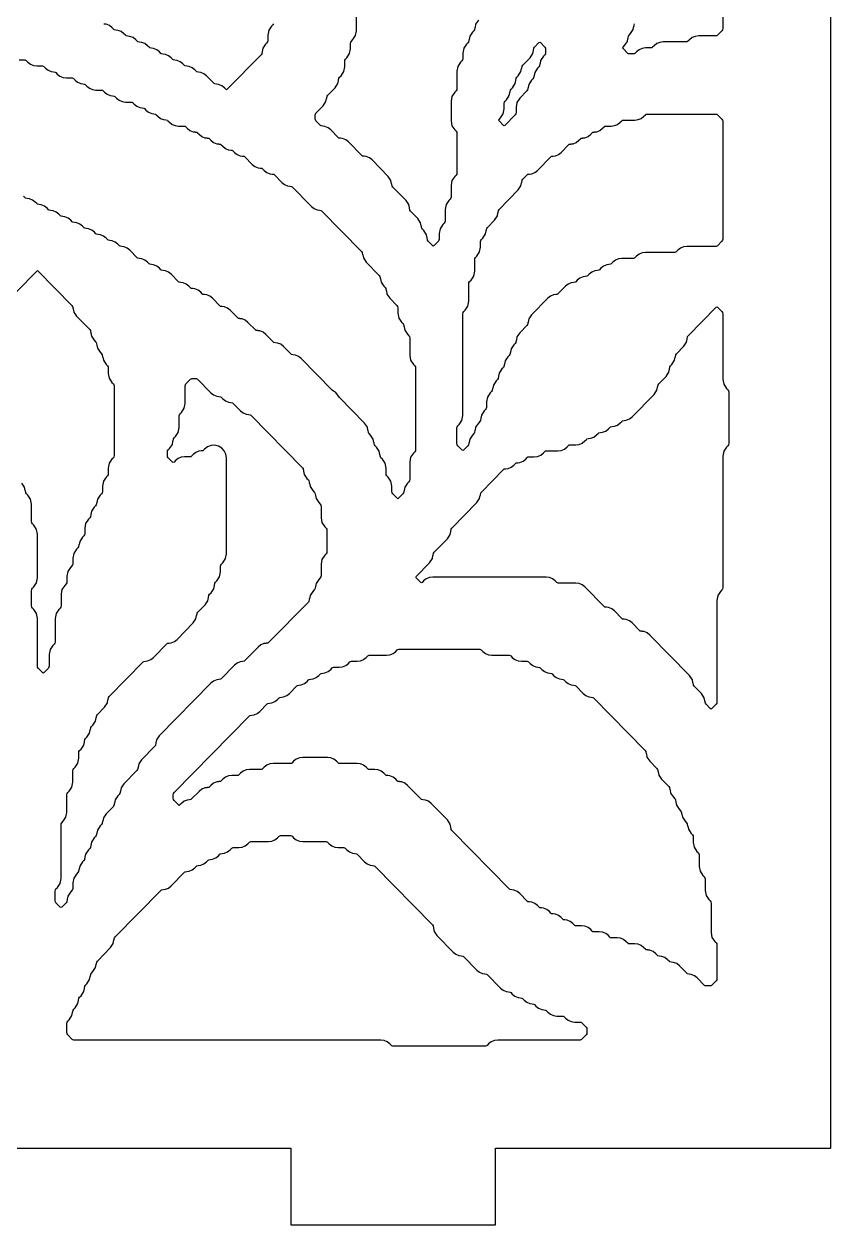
# Model space of a CAD drawing. Header units: millimetres. Extents: x 10 to 410, y 18 to 283.
# Drawn here: x 110.69 to 142.27, y 157 to 203.99 of the extents above; entities that cross this region are included whole.
import ezdxf

# ---------------------------------------------------------------- set-up
doc = ezdxf.new("R2010")
doc.units = ezdxf.units.MM
doc.layers.add('CUT', color=1, linetype='Continuous')

msp = doc.modelspace()

# ---------------------------------------------------------------- linework, layer by layer
at = {"layer": 'CUT'}
for points in [[(121.134, 157), (129.134, 157), (129.134, 160), (142.2679, 160), (142.2679, 280), (129.134, 280), (129.134, 283), (121.134, 283), (121.134, 280), (100.134, 280), (100.134, 283), (92.134, 283), (92.134, 280), (79, 280), (79, 160), (92.134, 160), (92.134, 157), (100.134, 157), (100.134, 160), (121.134, 160)], [(129.3372, 200.3247), (129.4433, 200.4858), (129.4806, 200.6752), (129.4806, 200.8925), (129.4894, 200.9375), (129.5147, 200.9759), (129.5684, 201.0306), (129.6746, 201.1917), (129.699, 201.316), (129.7024, 201.3153), (129.7207, 201.4081), (129.746, 201.4465), (129.7997, 201.5012), (129.9058, 201.6623), (129.9303, 201.7865), (129.9337, 201.7859), (129.9519, 201.8787), (129.9772, 201.9171), (130.0309, 201.9717), (130.1371, 202.1329), (130.1615, 202.2571), (130.1649, 202.2565), (130.1832, 202.3493), (130.2085, 202.3877), (130.4934, 202.6776), (130.5996, 202.8388), (130.624, 202.963), (130.6274, 202.9623), (130.6457, 203.0552), (130.6709, 203.0936), (130.8402, 203.2657), (130.8681, 203.2863), (130.8959, 203.2657), (131.0652, 203.0936), (131.0904, 203.0552), (131.0993, 203.0101), (131.0993, 202.8722), (131.0904, 202.8272), (131.0652, 202.7888), (131.0114, 202.7341), (130.9053, 202.573), (130.8809, 202.4488), (130.8775, 202.4494), (130.8592, 202.3566), (130.8339, 202.3182), (130.7802, 202.2635), (130.674, 202.1024), (130.6496, 201.9782), (130.6462, 201.9788), (130.6279, 201.886), (130.6027, 201.8476), (130.549, 201.793), (130.4428, 201.6318), (130.4184, 201.5076), (130.415, 201.5082), (130.3967, 201.4154), (130.3714, 201.377), (130.0865, 201.0871), (129.9803, 200.9259), (129.9431, 200.7366), (129.9431, 200.5193), (129.9342, 200.4742), (129.9089, 200.4359), (129.5085, 200.0284), (129.4806, 200.0078), (129.4527, 200.0284), (129.2766, 200.2075), (129.2567, 200.2353), (129.2766, 200.263)], [(127.6647, 187.4947), (127.6395, 187.533), (127.6306, 187.5781), (127.6306, 188.1866), (127.6395, 188.2317), (127.6647, 188.27), (127.7185, 188.3247), (127.8246, 188.4858), (127.8618, 188.6752), (127.8618, 192.6572), (127.8707, 192.7023), (127.896, 192.7406), (127.9497, 192.7953), (128.0559, 192.9564), (128.0931, 193.1457), (128.0931, 193.8337), (128.102, 193.8787), (128.1272, 193.9171), (128.181, 193.9717), (128.2871, 194.1329), (128.3243, 194.3222), (128.3243, 194.7748), (128.3332, 194.8199), (128.3585, 194.8583), (128.4122, 194.9129), (128.5184, 195.0741), (128.5556, 195.2634), (128.5556, 195.4807), (128.5645, 195.5258), (128.5897, 195.5641), (128.6434, 195.6188), (128.7496, 195.7799), (128.774, 195.9042), (128.7774, 195.9035), (128.7957, 195.9964), (128.821, 196.0347), (129.1059, 196.3247), (129.2121, 196.4858), (129.2365, 196.6101), (129.2399, 196.6094), (129.2582, 196.7023), (129.2835, 196.7406), (130.0309, 197.5012), (130.1371, 197.6623), (130.1615, 197.7865), (130.1649, 197.7859), (130.1832, 197.8787), (130.2085, 197.9171), (130.3823, 198.094), (130.4073, 198.1135), (130.4715, 198.122), (130.4713, 198.1235), (130.558, 198.1351), (130.6797, 198.1861), (130.7838, 198.2672), (131.3073, 198.7999), (131.3323, 198.8194), (131.3965, 198.8279), (131.3963, 198.8294), (131.4829, 198.8409), (131.6046, 198.892), (131.7088, 198.9731), (132.0011, 199.2705), (132.026, 199.2899), (132.0903, 199.2985), (132.0901, 199.3), (132.1767, 199.3115), (132.2984, 199.3626), (132.4025, 199.4436), (132.4636, 199.5058), (132.4885, 199.5252), (132.5528, 199.5338), (132.5526, 199.5353), (132.6392, 199.5468), (132.7609, 199.5979), (132.865, 199.6789), (132.9261, 199.7411), (132.951, 199.7605), (133.0153, 199.7691), (133.0151, 199.7706), (133.1017, 199.7821), (133.2234, 199.8331), (133.3275, 199.9142), (133.3885, 199.9764), (133.4135, 199.9958), (133.4449, 200), (133.6646, 200), (133.7954, 200.0174), (133.9171, 200.0684), (134.0212, 200.1495), (134.0823, 200.2117), (134.1073, 200.2311), (134.1386, 200.2353), (134.5896, 200.2353), (134.7204, 200.2527), (134.8421, 200.3037), (134.9462, 200.3848), (135.0073, 200.447), (135.0322, 200.4664), (135.0636, 200.4706), (137.7723, 200.4706), (137.8037, 200.4664), (137.8287, 200.447), (138.0026, 200.27), (138.0278, 200.2317), (138.0367, 200.1866), (138.0367, 195.5781), (138.0278, 195.533), (138.0026, 195.4947), (137.8287, 195.3177), (137.8037, 195.2983), (137.7723, 195.2941), (136.6276, 195.2941), (136.4968, 195.2767), (136.3751, 195.2257), (136.271, 195.1446), (136.21, 195.0825), (136.185, 195.063), (136.1536, 195.0588), (135.0089, 195.0588), (134.8781, 195.0414), (134.7564, 194.9904), (134.6523, 194.9093), (134.5912, 194.8472), (134.5663, 194.8277), (134.5349, 194.8235), (134.0839, 194.8235), (133.9531, 194.8061), (133.8314, 194.7551), (133.7273, 194.674), (133.6662, 194.6119), (133.6413, 194.5924), (133.577, 194.5839), (133.5772, 194.5824), (133.4906, 194.5708), (133.3689, 194.5198), (133.2648, 194.4387), (133.2037, 194.3766), (133.1788, 194.3571), (133.1145, 194.3486), (133.1147, 194.3471), (133.0281, 194.3355), (132.9064, 194.2845), (132.8023, 194.2034), (132.7413, 194.1413), (132.7163, 194.1218), (132.652, 194.1133), (132.6523, 194.1118), (132.5656, 194.1002), (132.4439, 194.0492), (132.3398, 193.9681), (132.2788, 193.906), (132.2538, 193.8865), (132.1896, 193.878), (132.1898, 193.8765), (132.1031, 193.8649), (131.9814, 193.8139), (131.8773, 193.7328), (131.585, 193.4354), (131.56, 193.4159), (131.4958, 193.4074), (131.496, 193.4059), (131.4094, 193.3944), (131.2877, 193.3433), (131.1836, 193.2622), (130.549, 192.6165), (130.4428, 192.4554), (130.4184, 192.3311), (130.415, 192.3318), (130.3967, 192.2389), (130.3714, 192.2006), (130.0865, 191.9106), (129.9803, 191.7495), (129.9559, 191.6252), (129.9525, 191.6259), (129.9342, 191.533), (129.9089, 191.4947), (129.8552, 191.44), (129.7491, 191.2789), (129.7246, 191.1546), (129.7212, 191.1553), (129.703, 191.0625), (129.6777, 191.0241), (129.624, 190.9694), (129.5178, 190.8083), (129.4934, 190.684), (129.49, 190.6847), (129.4717, 190.5919), (129.4464, 190.5535), (129.3927, 190.4988), (129.2866, 190.3377), (129.2621, 190.2135), (129.2587, 190.2141), (129.2405, 190.1213), (129.2152, 190.0829), (129.1615, 190.0283), (129.0553, 189.8671), (129.0309, 189.7429), (129.0275, 189.7435), (129.0092, 189.6507), (128.9839, 189.6123), (128.9302, 189.5577), (128.8241, 189.3965), (128.7868, 189.2072), (128.7868, 188.9899), (128.778, 188.9448), (128.7527, 188.9064), (128.699, 188.8518), (128.5928, 188.6906), (128.5684, 188.5664), (128.565, 188.5671), (128.5467, 188.4742), (128.5215, 188.4359), (128.4677, 188.3812), (128.3616, 188.2201), (128.3371, 188.0958), (128.3337, 188.0965), (128.3155, 188.0036), (128.2902, 187.9653), (128.2365, 187.9106), (128.1303, 187.7495), (128.1059, 187.6252), (128.1025, 187.6259), (128.0842, 187.533), (128.059, 187.4947), (127.8897, 187.3225), (127.8618, 187.3019), (127.834, 187.3225)], [(126.5622, 182.9129), (126.6684, 183.0741), (126.6928, 183.1983), (126.6962, 183.1976), (126.7145, 183.2905), (126.7398, 183.3288), (127.256, 183.8541), (127.3621, 184.0152), (127.3866, 184.1395), (127.39, 184.1388), (127.4082, 184.2317), (127.4335, 184.27), (128.4122, 185.2659), (128.5184, 185.427), (128.5428, 185.5512), (128.5462, 185.5506), (128.5645, 185.6434), (128.5897, 185.6818), (129.4574, 186.5646), (129.4823, 186.5841), (129.5466, 186.5926), (129.5464, 186.5941), (129.633, 186.6056), (129.7547, 186.6567), (129.8588, 186.7378), (129.9198, 186.7999), (129.9448, 186.8194), (130.009, 186.8279), (130.0088, 186.8294), (130.0955, 186.8409), (130.2172, 186.892), (130.3213, 186.9731), (130.3823, 187.0352), (130.4073, 187.0546), (130.4387, 187.0588), (130.6584, 187.0588), (130.7892, 187.0762), (130.9109, 187.1273), (131.015, 187.2084), (131.0761, 187.2705), (131.1011, 187.2899), (131.1324, 187.2941), (131.5834, 187.2941), (131.7142, 187.3115), (131.8359, 187.3626), (131.94, 187.4436), (132.0011, 187.5058), (132.026, 187.5252), (132.0574, 187.5294), (132.2771, 187.5294), (132.4079, 187.5468), (132.5296, 187.5979), (132.6337, 187.6789), (132.6948, 187.7411), (132.7198, 187.7605), (132.784, 187.7691), (132.7838, 187.7706), (132.8704, 187.7821), (132.9921, 187.8331), (133.0962, 187.9142), (133.1573, 187.9764), (133.1823, 187.9958), (133.2465, 188.0044), (133.2463, 188.0059), (133.3329, 188.0174), (133.4546, 188.0684), (133.5587, 188.1495), (133.6198, 188.2117), (133.6448, 188.2311), (133.709, 188.2397), (133.7088, 188.2412), (133.7954, 188.2527), (133.9171, 188.3037), (134.0212, 188.3848), (134.0823, 188.447), (134.1073, 188.4664), (134.1715, 188.475), (134.1713, 188.4765), (134.2579, 188.488), (134.3796, 188.539), (134.4837, 188.6201), (135.3496, 189.5012), (135.4558, 189.6623), (135.4802, 189.7865), (135.4836, 189.7859), (135.5019, 189.8787), (135.5271, 189.9171), (135.8121, 190.207), (135.9182, 190.3682), (135.9427, 190.4924), (135.9461, 190.4918), (135.9643, 190.5846), (135.9896, 190.623), (136.0433, 190.6776), (136.1495, 190.8388), (136.1739, 190.963), (136.1773, 190.9623), (136.1956, 191.0552), (136.2209, 191.0936), (136.5058, 191.3835), (136.612, 191.5446), (136.6364, 191.6689), (136.6398, 191.6682), (136.6581, 191.7611), (136.6834, 191.7994), (137.7776, 192.9128), (137.8055, 192.9334), (137.8333, 192.9128), (138.0026, 192.7406), (138.0278, 192.7023), (138.0367, 192.6572), (138.0367, 190.0869), (138.0739, 189.8976), (138.1801, 189.7365), (138.2338, 189.6818), (138.2591, 189.6434), (138.2679, 189.5984), (138.2679, 187.5781), (138.2591, 187.533), (138.2338, 187.4947), (138.1801, 187.44), (138.0739, 187.2789), (138.0367, 187.0895), (138.0367, 181.9311), (138.0278, 181.886), (138.0026, 181.8476), (137.9488, 181.793), (137.8427, 181.6318), (137.8055, 181.4425), (137.8055, 177.4605), (137.7966, 177.4154), (137.7713, 177.377), (137.6021, 177.2048), (137.5742, 177.1843), (137.5463, 177.2048), (137.3771, 177.377), (137.3518, 177.4154), (137.3336, 177.5082), (137.3302, 177.5076), (137.3057, 177.6318), (137.1996, 177.793), (136.9146, 178.0829), (136.8893, 178.1213), (136.8711, 178.2141), (136.8677, 178.2135), (136.8432, 178.3377), (136.7371, 178.4988), (135.1775, 180.0858), (135.0733, 180.1669), (134.9516, 180.2179), (134.865, 180.2294), (134.8652, 180.2309), (134.801, 180.2395), (134.776, 180.2589), (134.4837, 180.5564), (134.3796, 180.6374), (134.2579, 180.6885), (134.1713, 180.7), (134.1715, 180.7015), (134.1073, 180.7101), (134.0823, 180.7295), (133.79, 181.0269), (133.6859, 181.108), (133.5642, 181.1591), (133.4775, 181.1706), (133.4777, 181.1721), (133.4135, 181.1806), (133.3885, 181.2001), (132.6337, 181.9681), (132.5296, 182.0492), (132.4079, 182.1002), (132.2771, 182.1176), (131.5949, 182.1176), (131.5635, 182.1218), (131.5386, 182.1413), (131.4775, 182.2034), (131.3734, 182.2845), (131.2517, 182.3355), (131.1209, 182.3529), (126.684, 182.3529), (126.5532, 182.3355), (126.4315, 182.2845), (126.3274, 182.2034), (126.271, 182.146), (126.2431, 182.1255), (126.2152, 182.146), (126.0392, 182.3252), (126.0193, 182.3529), (126.0392, 182.3807)], [(111.94, 169.6123), (111.9147, 169.6507), (111.9058, 169.6958), (111.9058, 170.0689), (111.9147, 170.114), (111.94, 170.1524), (111.9937, 170.207), (112.0998, 170.3682), (112.1371, 170.5575), (112.1371, 172.6572), (112.1459, 172.7023), (112.1712, 172.7406), (112.2249, 172.7953), (112.3311, 172.9564), (112.3683, 173.1457), (112.3683, 173.8337), (112.3772, 173.8787), (112.4025, 173.9171), (112.4562, 173.9717), (112.5623, 174.1329), (112.5996, 174.3222), (112.5996, 174.7748), (112.6084, 174.8199), (112.6337, 174.8583), (112.6874, 174.9129), (112.7936, 175.0741), (112.8308, 175.2634), (112.8308, 175.4807), (112.8397, 175.5258), (112.865, 175.5641), (112.9187, 175.6188), (113.0248, 175.7799), (113.0493, 175.9042), (113.0527, 175.9035), (113.0709, 175.9964), (113.0962, 176.0347), (113.1499, 176.0894), (113.2561, 176.2505), (113.2805, 176.3748), (113.2839, 176.3741), (113.3022, 176.467), (113.3274, 176.5053), (113.3812, 176.56), (113.4873, 176.7211), (113.5118, 176.8454), (113.5152, 176.8447), (113.5334, 176.9375), (113.5587, 176.9759), (113.8437, 177.2659), (113.9498, 177.427), (113.9743, 177.5512), (113.9777, 177.5506), (113.9959, 177.6434), (114.0212, 177.6818), (115.3513, 179.0352), (115.3763, 179.0546), (115.4405, 179.0632), (115.4403, 179.0647), (115.5269, 179.0762), (115.6486, 179.1273), (115.7527, 179.2084), (116.2763, 179.7411), (116.3013, 179.7605), (116.3655, 179.7691), (116.3653, 179.7706), (116.4519, 179.7821), (116.5736, 179.8331), (116.6777, 179.9142), (117.3124, 180.56), (117.4185, 180.7211), (117.443, 180.8454), (117.4464, 180.8447), (117.4646, 180.9375), (117.4899, 180.9759), (117.7749, 181.2659), (117.881, 181.427), (117.9054, 181.5512), (117.9088, 181.5506), (117.9271, 181.6434), (117.9524, 181.6818), (118.0061, 181.7365), (118.1123, 181.8976), (118.1367, 182.0218), (118.1401, 182.0212), (118.1584, 182.114), (118.1836, 182.1524), (118.2373, 182.207), (118.3435, 182.3682), (118.3807, 182.5575), (118.3807, 182.7748), (118.3896, 182.8199), (118.4149, 182.8583), (118.4686, 182.9129), (118.5747, 183.0741), (118.612, 183.2634), (118.612, 187.0132), (118.5903, 187.1589), (118.5271, 187.2919), (118.4279, 187.4008), (118.3013, 187.476), (118.1583, 187.5111), (118.0113, 187.503), (117.8729, 187.4524), (117.7554, 187.3637), (117.7102, 187.3177), (117.6852, 187.2983), (117.621, 187.2897), (117.6212, 187.2882), (117.5346, 187.2767), (117.4129, 187.2257), (117.3088, 187.1446), (117.2477, 187.0825), (117.2228, 187.063), (117.1914, 187.0588), (116.9717, 187.0588), (116.8409, 187.0414), (116.7192, 186.9904), (116.6151, 186.9093), (116.5587, 186.8519), (116.5308, 186.8313), (116.5029, 186.8519), (116.3337, 187.0241), (116.3084, 187.0625), (116.2995, 187.1075), (116.2995, 187.2454), (116.3084, 187.2905), (116.3337, 187.3288), (116.3874, 187.3835), (116.4935, 187.5446), (116.518, 187.6689), (116.5214, 187.6682), (116.5396, 187.7611), (116.5649, 187.7994), (116.6186, 187.8541), (116.7248, 188.0152), (116.762, 188.2046), (116.762, 188.6572), (116.7709, 188.7023), (116.7961, 188.7406), (116.8499, 188.7953), (116.956, 188.9564), (116.9933, 189.1457), (116.9933, 189.8337), (117.0021, 189.8787), (117.0274, 189.9171), (117.2013, 190.094), (117.2263, 190.1135), (117.2576, 190.1176), (117.4226, 190.1176), (117.454, 190.1135), (117.479, 190.094), (118.0025, 189.5613), (118.1066, 189.4802), (118.2283, 189.4292), (118.315, 189.4176), (118.3148, 189.4161), (118.379, 189.4076), (118.404, 189.3881), (118.465, 189.326), (118.5691, 189.2449), (118.6908, 189.1939), (118.7775, 189.1824), (118.7773, 189.1808), (118.8415, 189.1723), (118.8665, 189.1528), (119.1588, 188.8554), (119.2629, 188.7743), (119.3846, 188.7233), (119.4712, 188.7118), (119.471, 188.7103), (119.5352, 188.7017), (119.5602, 188.6823), (121.5841, 186.623), (121.6093, 186.5846), (121.6276, 186.4918), (121.631, 186.4924), (121.6554, 186.3682), (121.7616, 186.207), (121.8153, 186.1524), (121.8406, 186.114), (121.8588, 186.0212), (121.8622, 186.0218), (121.8867, 185.8976), (121.9928, 185.7365), (122.0465, 185.6818), (122.0718, 185.6434), (122.0901, 185.5506), (122.0935, 185.5512), (122.1179, 185.427), (122.2241, 185.2659), (122.2778, 185.2112), (122.3031, 185.1728), (122.3119, 185.1278), (122.3119, 184.6752), (122.3492, 184.4858), (122.4553, 184.3247), (122.509, 184.27), (122.5343, 184.2317), (122.5432, 184.1866), (122.5432, 183.3428), (122.5343, 183.2977), (122.509, 183.2594), (122.4553, 183.2047), (122.3492, 183.0436), (122.3119, 182.8543), (122.3119, 182.4016), (122.3031, 182.3566), (122.2778, 182.3182), (122.2241, 182.2635), (122.1179, 182.1024), (122.0935, 181.9782), (122.0901, 181.9788), (122.0718, 181.886), (122.0465, 181.8476), (121.9928, 181.793), (121.8867, 181.6318), (121.8622, 181.5076), (121.8588, 181.5082), (121.8406, 181.4154), (121.8153, 181.377), (120.2539, 179.7883), (120.229, 179.7689), (120.1647, 179.7603), (120.1649, 179.7588), (120.0783, 179.7473), (119.9566, 179.6963), (119.8525, 179.6152), (119.3289, 179.0825), (119.304, 179.063), (119.2397, 179.0545), (119.2399, 179.0529), (119.1533, 179.0414), (119.0316, 178.9904), (118.9275, 178.9093), (118.404, 178.3766), (118.379, 178.3571), (118.3148, 178.3486), (118.315, 178.3471), (118.2283, 178.3355), (118.1066, 178.2845), (118.0025, 178.2034), (115.9804, 176.1459), (115.8743, 175.9848), (115.8498, 175.8605), (115.8464, 175.8612), (115.8282, 175.7683), (115.8029, 175.73), (115.2867, 175.2047), (115.1805, 175.0436), (115.1561, 174.9193), (115.1527, 174.92), (115.1344, 174.8272), (115.1091, 174.7888), (114.5929, 174.2635), (114.4868, 174.1024), (114.4623, 173.9782), (114.4589, 173.9788), (114.4407, 173.886), (114.4154, 173.8476), (114.3617, 173.793), (114.2555, 173.6318), (114.2311, 173.5076), (114.2277, 173.5082), (114.2094, 173.4154), (114.1842, 173.377), (113.8992, 173.0871), (113.793, 172.9259), (113.7686, 172.8017), (113.7652, 172.8024), (113.7469, 172.7095), (113.7217, 172.6712), (113.668, 172.6165), (113.5618, 172.4554), (113.5374, 172.3311), (113.534, 172.3318), (113.5157, 172.2389), (113.4904, 172.2006), (113.4367, 172.1459), (113.3305, 171.9848), (113.3061, 171.8605), (113.3027, 171.8612), (113.2844, 171.7683), (113.2592, 171.73), (113.2055, 171.6753), (113.0993, 171.5142), (113.0749, 171.3899), (113.0715, 171.3906), (113.0532, 171.2977), (113.0279, 171.2594), (112.9742, 171.2047), (112.8681, 171.0436), (112.8436, 170.9193), (112.8402, 170.92), (112.822, 170.8272), (112.7967, 170.7888), (112.743, 170.7341), (112.6368, 170.573), (112.5996, 170.3837), (112.5996, 170.1663), (112.5907, 170.1213), (112.5654, 170.0829), (112.5117, 170.0283), (112.4056, 169.8671), (112.3811, 169.7429), (112.3777, 169.7435), (112.3595, 169.6507), (112.3342, 169.6123), (112.165, 169.4401), (112.1371, 169.4196), (112.1092, 169.4401)], [(116.5649, 173.6123), (116.5396, 173.6507), (116.5308, 173.6958), (116.5308, 173.8337), (116.5396, 173.8787), (116.5649, 173.9171), (119.5137, 176.9175), (119.5387, 176.937), (119.603, 176.9455), (119.6027, 176.9471), (119.6894, 176.9586), (119.8111, 177.0096), (119.9152, 177.0907), (120.2075, 177.3881), (120.2325, 177.4076), (120.2967, 177.4161), (120.2965, 177.4176), (120.3831, 177.4292), (120.5048, 177.4802), (120.6089, 177.5613), (120.67, 177.6234), (120.695, 177.6429), (120.7592, 177.6514), (120.759, 177.6529), (120.8456, 177.6645), (120.9673, 177.7155), (121.0714, 177.7966), (121.3637, 178.094), (121.3887, 178.1135), (121.4529, 178.122), (121.4527, 178.1235), (121.5393, 178.1351), (121.661, 178.1861), (121.7651, 178.2672), (121.8262, 178.3293), (121.8512, 178.3488), (121.9154, 178.3573), (121.9152, 178.3588), (122.0018, 178.3704), (122.1235, 178.4214), (122.2276, 178.5025), (122.2887, 178.5646), (122.3137, 178.5841), (122.3779, 178.5926), (122.3777, 178.5941), (122.4643, 178.6056), (122.586, 178.6567), (122.6901, 178.7378), (122.7512, 178.7999), (122.7762, 178.8194), (122.8076, 178.8235), (123.0273, 178.8235), (123.1581, 178.8409), (123.2798, 178.892), (123.3839, 178.9731), (123.4449, 179.0352), (123.4699, 179.0546), (123.5013, 179.0588), (123.721, 179.0588), (123.8518, 179.0762), (123.9735, 179.1273), (124.0776, 179.2084), (124.1387, 179.2705), (124.1637, 179.2899), (124.195, 179.2941), (124.8772, 179.2941), (125.008, 179.3115), (125.1297, 179.3626), (125.2338, 179.4436), (125.2949, 179.5058), (125.3199, 179.5252), (125.3513, 179.5294), (128.5225, 179.5294), (128.5538, 179.5252), (128.5788, 179.5058), (128.6399, 179.4436), (128.744, 179.3626), (128.8657, 179.3115), (128.9965, 179.2941), (129.6787, 179.2941), (129.7101, 179.2899), (129.735, 179.2705), (129.7961, 179.2084), (129.9002, 179.1273), (130.0219, 179.0762), (130.1527, 179.0588), (130.3724, 179.0588), (130.4038, 179.0546), (130.4288, 179.0352), (130.4899, 178.9731), (130.594, 178.892), (130.7157, 178.8409), (130.8023, 178.8294), (130.8021, 178.8279), (130.8663, 178.8194), (130.8913, 178.7999), (130.9523, 178.7378), (131.0565, 178.6567), (131.1781, 178.6056), (131.2648, 178.5941), (131.2646, 178.5926), (131.3288, 178.5841), (131.3538, 178.5646), (131.4148, 178.5025), (131.5189, 178.4214), (131.6406, 178.3704), (131.7273, 178.3588), (131.7271, 178.3573), (131.7913, 178.3488), (131.8163, 178.3293), (131.8773, 178.2672), (131.9814, 178.1861), (132.1031, 178.1351), (132.1898, 178.1235), (132.1896, 178.122), (132.2538, 178.1135), (132.2788, 178.094), (132.5711, 177.7966), (132.6752, 177.7155), (132.7969, 177.6645), (132.8835, 177.6529), (132.8833, 177.6514), (132.9475, 177.6429), (132.9725, 177.6234), (134.9964, 175.5641), (135.0216, 175.5258), (135.0399, 175.4329), (135.0433, 175.4336), (135.0677, 175.3094), (135.1739, 175.1482), (135.4589, 174.8583), (135.4841, 174.8199), (135.5024, 174.727), (135.5058, 174.7277), (135.5302, 174.6035), (135.6364, 174.4423), (135.9213, 174.1524), (135.9466, 174.114), (135.9649, 174.0212), (135.9683, 174.0218), (135.9927, 173.8976), (136.0989, 173.7365), (136.1526, 173.6818), (136.1779, 173.6434), (136.1961, 173.5506), (136.1995, 173.5512), (136.224, 173.427), (136.3301, 173.2659), (136.3838, 173.2112), (136.4091, 173.1728), (136.4274, 173.08), (136.4308, 173.0807), (136.4552, 172.9564), (136.5614, 172.7953), (136.6151, 172.7406), (136.6404, 172.7023), (136.6586, 172.6094), (136.662, 172.6101), (136.6865, 172.4858), (136.7926, 172.3247), (136.8463, 172.27), (136.8716, 172.2317), (136.8805, 172.1866), (136.8805, 171.9693), (136.9177, 171.7799), (137.0239, 171.6188), (137.0776, 171.5641), (137.1029, 171.5258), (137.1117, 171.4807), (137.1117, 171.0281), (137.149, 170.8388), (137.2551, 170.6776), (137.3088, 170.623), (137.3341, 170.5846), (137.343, 170.5395), (137.343, 170.0869), (137.3802, 169.8976), (137.4864, 169.7365), (137.5401, 169.6818), (137.5653, 169.6434), (137.5742, 169.5984), (137.5742, 168.4399), (137.6114, 168.2505), (137.7176, 168.0894), (137.7713, 168.0347), (137.7966, 167.9964), (137.8055, 167.9513), (137.8055, 166.6369), (137.7966, 166.5919), (137.7713, 166.5535), (137.5974, 166.3766), (137.5725, 166.3571), (137.5411, 166.3529), (137.3761, 166.3529), (137.3447, 166.3571), (137.3197, 166.3766), (137.0274, 166.674), (136.9233, 166.7551), (136.8016, 166.8061), (136.715, 166.8176), (136.7152, 166.8192), (136.651, 166.8277), (136.626, 166.8472), (136.3337, 167.1446), (136.2296, 167.2257), (136.1079, 167.2767), (136.0213, 167.2882), (136.0215, 167.2897), (135.9572, 167.2983), (135.9323, 167.3177), (135.8712, 167.3799), (135.7671, 167.461), (135.6454, 167.512), (135.5588, 167.5235), (135.559, 167.525), (135.4947, 167.5336), (135.4698, 167.553), (135.4087, 167.6152), (135.3046, 167.6963), (135.1829, 167.7473), (135.0963, 167.7588), (135.0965, 167.7603), (135.0322, 167.7689), (135.0073, 167.7883), (134.9462, 167.8505), (134.8421, 167.9316), (134.7204, 167.9826), (134.5896, 168), (134.3699, 168), (134.3385, 168.0042), (134.3135, 168.0236), (134.2525, 168.0858), (134.1484, 168.1669), (134.0267, 168.2179), (133.8959, 168.2353), (133.6762, 168.2353), (133.6448, 168.2395), (133.6198, 168.2589), (133.5587, 168.3211), (133.4546, 168.4021), (133.3329, 168.4532), (133.2021, 168.4706), (132.9824, 168.4706), (132.951, 168.4748), (132.9261, 168.4942), (132.865, 168.5564), (132.7609, 168.6374), (132.6392, 168.6885), (132.5084, 168.7059), (132.2887, 168.7059), (132.2573, 168.7101), (132.2323, 168.7295), (132.1712, 168.7916), (132.0671, 168.8727), (131.9454, 168.9238), (131.8588, 168.9353), (131.859, 168.9368), (131.7948, 168.9454), (131.7698, 168.9648), (131.7088, 169.0269), (131.6046, 169.108), (131.4829, 169.1591), (131.3963, 169.1706), (131.3965, 169.1721), (131.3323, 169.1806), (131.3073, 169.2001), (131.2463, 169.2622), (131.1422, 169.3433), (131.0205, 169.3944), (130.9338, 169.4059), (130.934, 169.4074), (130.8698, 169.4159), (130.8448, 169.4354), (130.7838, 169.4975), (130.6797, 169.5786), (130.558, 169.6296), (130.4713, 169.6412), (130.4715, 169.6427), (130.4073, 169.6512), (130.3823, 169.6707), (130.09, 169.9681), (129.9859, 170.0492), (129.8642, 170.1002), (129.7776, 170.1118), (129.7778, 170.1133), (129.7136, 170.1218), (129.6886, 170.1413), (127.4335, 172.4359), (127.4082, 172.4742), (127.39, 172.5671), (127.3866, 172.5664), (127.3621, 172.6906), (127.256, 172.8518), (126.6213, 173.4975), (126.5172, 173.5786), (126.3955, 173.6296), (126.3089, 173.6412), (126.3091, 173.6427), (126.2449, 173.6512), (126.2199, 173.6707), (125.6963, 174.2034), (125.5922, 174.2845), (125.4705, 174.3355), (125.3839, 174.3471), (125.3841, 174.3486), (125.3199, 174.3571), (125.2949, 174.3766), (125.2338, 174.4387), (125.1297, 174.5198), (125.008, 174.5708), (124.9214, 174.5824), (124.9216, 174.5839), (124.8574, 174.5924), (124.8324, 174.6119), (124.7714, 174.674), (124.6672, 174.7551), (124.5456, 174.8061), (124.4147, 174.8235), (124.195, 174.8235), (124.1637, 174.8277), (124.1387, 174.8472), (124.0776, 174.9093), (123.9735, 174.9904), (123.8518, 175.0414), (123.721, 175.0588), (123.0388, 175.0588), (123.0074, 175.063), (122.9824, 175.0825), (122.9214, 175.1446), (122.8173, 175.2257), (122.6956, 175.2767), (122.5648, 175.2941), (121.5966, 175.2941), (121.4658, 175.2767), (121.3441, 175.2257), (121.24, 175.1446), (121.1789, 175.0825), (121.1539, 175.063), (121.1226, 175.0588), (120.4404, 175.0588), (120.3096, 175.0414), (120.1879, 174.9904), (120.0838, 174.9093), (120.0227, 174.8472), (119.9977, 174.8277), (119.9663, 174.8235), (119.5154, 174.8235), (119.3846, 174.8061), (119.2629, 174.7551), (119.1588, 174.674), (119.0977, 174.6119), (119.0727, 174.5924), (119.0413, 174.5882), (118.8216, 174.5882), (118.6908, 174.5708), (118.5691, 174.5198), (118.465, 174.4387), (118.404, 174.3766), (118.379, 174.3571), (118.3148, 174.3486), (118.315, 174.3471), (118.2283, 174.3355), (118.1066, 174.2845), (118.0025, 174.2034), (117.9415, 174.1413), (117.9165, 174.1218), (117.8523, 174.1133), (117.8525, 174.1118), (117.7658, 174.1002), (117.6441, 174.0492), (117.54, 173.9681), (117.2477, 173.6707), (117.2228, 173.6512), (117.1585, 173.6427), (117.1587, 173.6412), (117.0721, 173.6296), (116.9504, 173.5786), (116.8463, 173.4975), (116.7899, 173.4401), (116.762, 173.4196), (116.7341, 173.4401)], [(112.6084, 165.4081), (112.6337, 165.4465), (112.6874, 165.5012), (112.7936, 165.6623), (112.818, 165.7865), (112.8214, 165.7859), (112.8397, 165.8787), (112.865, 165.9171), (112.9187, 165.9717), (113.0248, 166.1329), (113.0493, 166.2571), (113.0527, 166.2565), (113.0709, 166.3493), (113.0962, 166.3877), (113.1499, 166.4423), (113.2561, 166.6035), (113.2805, 166.7277), (113.2839, 166.727), (113.3022, 166.8199), (113.3274, 166.8583), (113.3812, 166.9129), (113.4873, 167.0741), (113.5118, 167.1983), (113.5152, 167.1976), (113.5334, 167.2905), (113.5587, 167.3288), (114.0749, 167.8541), (114.1811, 168.0152), (114.2055, 168.1395), (114.2089, 168.1388), (114.2272, 168.2317), (114.2524, 168.27), (116.045, 170.094), (116.07, 170.1135), (116.1343, 170.122), (116.134, 170.1235), (116.2207, 170.1351), (116.3424, 170.1861), (116.4465, 170.2672), (116.97, 170.7999), (116.995, 170.8194), (117.0592, 170.8279), (117.059, 170.8294), (117.1457, 170.8409), (117.2674, 170.892), (117.3715, 170.9731), (117.4325, 171.0352), (117.4575, 171.0546), (117.5217, 171.0632), (117.5215, 171.0647), (117.6082, 171.0762), (117.7298, 171.1273), (117.834, 171.2084), (117.895, 171.2705), (117.92, 171.2899), (117.9842, 171.2985), (117.984, 171.3), (118.0706, 171.3115), (118.1923, 171.3626), (118.2964, 171.4436), (118.3575, 171.5058), (118.3825, 171.5252), (118.4467, 171.5338), (118.4465, 171.5353), (118.5331, 171.5468), (118.6548, 171.5979), (118.7589, 171.6789), (118.82, 171.7411), (118.845, 171.7605), (118.8764, 171.7647), (119.0961, 171.7647), (119.2269, 171.7821), (119.3486, 171.8331), (119.4527, 171.9142), (119.5137, 171.9764), (119.5387, 171.9958), (119.5701, 172), (120.2523, 172), (120.3831, 172.0174), (120.5048, 172.0684), (120.6089, 172.1495), (120.67, 172.2117), (120.695, 172.2311), (120.7263, 172.2353), (121.1226, 172.2353), (121.1539, 172.2311), (121.1789, 172.2117), (121.24, 172.1495), (121.3441, 172.0684), (121.4658, 172.0174), (121.5966, 172), (122.51, 172), (122.5414, 171.9958), (122.5664, 171.9764), (122.6275, 171.9142), (122.7316, 171.8331), (122.8533, 171.7821), (122.9841, 171.7647), (123.2038, 171.7647), (123.2352, 171.7605), (123.2601, 171.7411), (123.3212, 171.6789), (123.4253, 171.5979), (123.547, 171.5468), (123.6336, 171.5353), (123.6334, 171.5338), (123.6977, 171.5252), (123.7226, 171.5058), (124.0149, 171.2084), (124.1191, 171.1273), (124.2408, 171.0762), (124.3274, 171.0647), (124.3272, 171.0632), (124.3914, 171.0546), (124.4164, 171.0352), (126.6715, 168.7406), (126.6968, 168.7023), (126.715, 168.6094), (126.7184, 168.6101), (126.7429, 168.4858), (126.849, 168.3247), (127.4836, 167.6789), (127.5878, 167.5979), (127.7095, 167.5468), (127.7961, 167.5353), (127.7959, 167.5338), (127.8601, 167.5252), (127.8851, 167.5058), (128.4086, 166.9731), (128.5127, 166.892), (128.6344, 166.8409), (128.7211, 166.8294), (128.7209, 166.8279), (128.7851, 166.8194), (128.8101, 166.7999), (129.3336, 166.2672), (129.4377, 166.1861), (129.5594, 166.1351), (129.646, 166.1235), (129.6458, 166.122), (129.7101, 166.1135), (129.735, 166.094), (129.7961, 166.0319), (129.9002, 165.9508), (130.0219, 165.8998), (130.1085, 165.8882), (130.1083, 165.8867), (130.1726, 165.8782), (130.1975, 165.8587), (130.2586, 165.7966), (130.3627, 165.7155), (130.4844, 165.6645), (130.571, 165.6529), (130.5708, 165.6514), (130.6351, 165.6429), (130.66, 165.6234), (130.7211, 165.5613), (130.8252, 165.4802), (130.9469, 165.4292), (131.0335, 165.4176), (131.0333, 165.4161), (131.0976, 165.4076), (131.1225, 165.3881), (131.1836, 165.326), (131.2877, 165.2449), (131.4094, 165.1939), (131.5402, 165.1765), (131.7599, 165.1765), (131.7913, 165.1723), (131.8163, 165.1528), (131.8773, 165.0907), (131.9814, 165.0096), (132.1031, 164.9586), (132.2339, 164.9412), (132.4536, 164.9412), (132.485, 164.937), (132.51, 164.9175), (132.6839, 164.7406), (132.7092, 164.7023), (132.718, 164.6572), (132.718, 164.5193), (132.7092, 164.4742), (132.6839, 164.4359), (132.51, 164.2589), (132.485, 164.2395), (132.4536, 164.2353), (129.2277, 164.2353), (129.0969, 164.2179), (128.9752, 164.1669), (128.8711, 164.0858), (128.8101, 164.0236), (128.7851, 164.0042), (128.7537, 164), (125.12, 164), (125.0886, 164.0042), (125.0637, 164.0236), (125.0026, 164.0858), (124.8985, 164.1669), (124.7768, 164.2179), (124.646, 164.2353), (112.6327, 164.2353), (112.6013, 164.2395), (112.5763, 164.2589), (112.4025, 164.4359), (112.3772, 164.4742), (112.3683, 164.5193), (112.3683, 164.8925), (112.3772, 164.9375), (112.4025, 164.9759), (112.4562, 165.0306), (112.5623, 165.1917), (112.5868, 165.316), (112.5902, 165.3153)]]:
    msp.add_lwpolyline(points, close=True, dxfattribs=at)
for points in [[(128.4677, 204.1459), (128.3616, 203.9848), (128.3371, 203.8605), (128.3337, 203.8612), (128.3155, 203.7683), (128.2902, 203.73), (128.2365, 203.6753), (128.1303, 203.5142), (128.1059, 203.3899), (128.1025, 203.3906), (128.0842, 203.2977), (128.059, 203.2594), (128.0052, 203.2047), (127.8991, 203.0436), (127.8618, 202.8543), (127.8618, 202.6369), (127.853, 202.5919), (127.8277, 202.5535), (127.774, 202.4988), (127.6678, 202.3377), (127.6306, 202.1484), (127.6306, 201.4605), (127.6217, 201.4154), (127.5965, 201.377), (127.5427, 201.3224), (127.4366, 201.1612), (127.3994, 200.9719), (127.3994, 200.2046), (127.4366, 200.0152), (127.5427, 199.8541), (127.5965, 199.7994), (127.6217, 199.7611), (127.6306, 199.716), (127.6306, 198.1663), (127.6217, 198.1213), (127.5965, 198.0829), (127.5427, 198.0283), (127.4366, 197.8671), (127.3994, 197.6778), (127.3994, 197.2252), (127.3905, 197.1801), (127.3652, 197.1417), (127.3115, 197.0871), (127.2053, 196.9259), (127.1681, 196.7366), (127.1681, 196.284), (127.1592, 196.2389), (127.134, 196.2006), (127.0803, 196.1459), (126.9741, 195.9848), (126.9369, 195.7954), (126.9369, 195.5781), (126.928, 195.533), (126.9027, 195.4947), (126.7335, 195.3225), (126.7056, 195.3019), (126.6777, 195.3225), (126.5085, 195.4947), (126.4832, 195.533), (126.465, 195.6259), (126.4616, 195.6252), (126.4371, 195.7495), (126.331, 195.9106), (126.2773, 195.9653), (126.252, 196.0036), (126.2337, 196.0965), (126.2303, 196.0958), (126.2059, 196.2201), (126.0997, 196.3812), (125.8148, 196.6712), (125.7895, 196.7095), (125.7712, 196.8024), (125.7678, 196.8017), (125.7434, 196.9259), (125.6372, 197.0871), (125.121, 197.6123), (125.0958, 197.6507), (125.0775, 197.7435), (125.0741, 197.7429), (125.0497, 197.8671), (124.9435, 198.0283), (124.3089, 198.674), (124.2048, 198.7551), (124.0831, 198.8061), (123.9964, 198.8176), (123.9966, 198.8192), (123.9324, 198.8277), (123.9074, 198.8472), (123.3839, 199.3799), (123.2798, 199.461), (123.1581, 199.512), (123.0714, 199.5235), (123.0717, 199.525), (123.0074, 199.5336), (122.9824, 199.553), (122.6901, 199.8505), (122.586, 199.9316), (122.4643, 199.9826), (122.3777, 199.9941), (122.3779, 199.9956), (122.3137, 200.0042), (122.2887, 200.0236), (122.1148, 200.2006), (122.0895, 200.2389), (122.0807, 200.284), (122.0807, 200.4219), (122.0895, 200.467), (122.1148, 200.5053), (122.3998, 200.7953), (122.5059, 200.9564), (122.5304, 201.0807), (122.5338, 201.08), (122.552, 201.1728), (122.5773, 201.2112), (122.8623, 201.5012), (122.9684, 201.6623), (122.9929, 201.7865), (122.9963, 201.7859), (123.0145, 201.8787), (123.0398, 201.9171), (123.0935, 201.9717), (123.1997, 202.1329), (123.2369, 202.3222), (123.2369, 202.5395), (123.2458, 202.5846), (123.2711, 202.623), (123.3248, 202.6776), (123.4309, 202.8388), (123.4682, 203.0281), (123.4682, 203.2454), (123.477, 203.2905), (123.5023, 203.3288), (123.556, 203.3835), (123.6622, 203.5446), (123.6994, 203.734), (123.6994, 205.9131)], [(138.0367, 204.9719), (138.0367, 203.8134), (138.0278, 203.7683), (138.0026, 203.73), (137.8287, 203.553), (137.8037, 203.5336), (137.7723, 203.5294), (137.0901, 203.5294), (136.9593, 203.512), (136.8376, 203.461), (136.7335, 203.3799), (136.6724, 203.3177), (136.6475, 203.2983), (136.6161, 203.2941), (135.7026, 203.2941), (135.5718, 203.2767), (135.4501, 203.2257), (135.346, 203.1446), (135.285, 203.0825), (135.26, 203.063), (135.2286, 203.0588), (135.0089, 203.0588), (134.8781, 203.0414), (134.7564, 202.9904), (134.6523, 202.9093), (134.5912, 202.8472), (134.5663, 202.8277), (134.5349, 202.8235), (134.3699, 202.8235), (134.3385, 202.8277), (134.3135, 202.8472), (134.1328, 203.0311), (134.1129, 203.0588), (134.1328, 203.0866), (134.1934, 203.1482), (134.2995, 203.3094), (134.324, 203.4336), (134.3274, 203.4329), (134.3456, 203.5258), (134.3709, 203.5641), (134.4246, 203.6188), (134.5308, 203.7799), (134.5552, 203.9042), (134.5586, 203.9035), (134.5769, 203.9964)], [(120.4531, 204.0036), (120.4278, 203.9653), (120.3741, 203.9106), (120.2679, 203.7495), (120.2307, 203.5601), (120.2307, 203.3428), (120.2218, 203.2977), (120.1966, 203.2594), (120.1429, 203.2047), (120.0367, 203.0436), (120.0123, 202.9193), (120.0089, 202.92), (119.9906, 202.8272), (119.9653, 202.7888), (118.6399, 201.4401), (118.612, 201.4196), (118.5841, 201.4401), (118.5277, 201.4975), (118.4236, 201.5786), (118.3019, 201.6296), (118.2153, 201.6412), (118.2155, 201.6427), (118.1512, 201.6512), (118.1263, 201.6707), (117.834, 201.9681), (117.7298, 202.0492), (117.6082, 202.1002), (117.5215, 202.1118), (117.5217, 202.1133), (117.4575, 202.1218), (117.4325, 202.1413), (117.3715, 202.2034), (117.2674, 202.2845), (117.1457, 202.3355), (117.059, 202.3471), (117.0592, 202.3486), (116.995, 202.3571), (116.97, 202.3766), (116.909, 202.4387), (116.8049, 202.5198), (116.6832, 202.5708), (116.5965, 202.5824), (116.5967, 202.5839), (116.5325, 202.5924), (116.5075, 202.6119), (116.4465, 202.674), (116.3424, 202.7551), (116.2207, 202.8061), (116.134, 202.8176), (116.1343, 202.8192), (116.07, 202.8277), (116.045, 202.8472), (115.984, 202.9093), (115.8799, 202.9904), (115.7582, 203.0414), (115.6716, 203.0529), (115.6718, 203.0545), (115.6075, 203.063), (115.5826, 203.0825), (115.5215, 203.1446), (115.4174, 203.2257), (115.2957, 203.2767), (115.2091, 203.2882), (115.2093, 203.2897), (115.145, 203.2983), (115.1201, 203.3177), (115.059, 203.3799), (114.9549, 203.461), (114.8332, 203.512), (114.7466, 203.5235), (114.7468, 203.525), (114.6825, 203.5336), (114.6576, 203.553), (114.5965, 203.6152), (114.4924, 203.6963), (114.3707, 203.7473), (114.2841, 203.7588), (114.2843, 203.7603), (114.22, 203.7689), (114.1951, 203.7883), (114.134, 203.8505), (114.0299, 203.9316), (113.9082, 203.9826), (113.8216, 203.9941), (113.8218, 203.9956)], [(110.4968, 202.5882), (110.7165, 202.5882), (110.7478, 202.5841), (110.7728, 202.5646), (110.8339, 202.5025), (110.938, 202.4214), (111.0597, 202.3704), (111.1905, 202.3529), (111.4102, 202.3529), (111.4416, 202.3488), (111.4666, 202.3293), (111.5276, 202.2672), (111.6317, 202.1861), (111.7534, 202.1351), (111.8401, 202.1235), (111.8399, 202.122), (111.9041, 202.1135), (111.9291, 202.094), (111.9901, 202.0319), (112.0942, 201.9508), (112.2159, 201.8998), (112.3467, 201.8824), (112.5664, 201.8824), (112.5978, 201.8782), (112.6228, 201.8587), (112.6839, 201.7966), (112.788, 201.7155), (112.9097, 201.6645), (112.9963, 201.6529), (112.9961, 201.6514), (113.0603, 201.6429), (113.0853, 201.6234), (113.1464, 201.5613), (113.2505, 201.4802), (113.3722, 201.4292), (113.503, 201.4118), (113.7227, 201.4118), (113.7541, 201.4076), (113.779, 201.3881), (113.8401, 201.326), (113.9442, 201.2449), (114.0659, 201.1939), (114.1525, 201.1824), (114.1523, 201.1808), (114.2165, 201.1723), (114.2415, 201.1528), (114.3026, 201.0907), (114.4067, 201.0096), (114.5284, 200.9586), (114.6592, 200.9412), (114.8789, 200.9412), (114.9103, 200.937), (114.9353, 200.9175), (114.9963, 200.8554), (115.1004, 200.7743), (115.2221, 200.7233), (115.3088, 200.7118), (115.3086, 200.7103), (115.3728, 200.7017), (115.3978, 200.6823), (115.4588, 200.6201), (115.5629, 200.539), (115.6846, 200.488), (115.7712, 200.4765), (115.771, 200.475), (115.8353, 200.4664), (115.8602, 200.447), (115.9213, 200.3848), (116.0254, 200.3037), (116.1471, 200.2527), (116.2337, 200.2412), (116.2335, 200.2397), (116.2978, 200.2311), (116.3227, 200.2117), (116.3838, 200.1495), (116.4879, 200.0684), (116.6096, 200.0174), (116.7404, 200), (116.9601, 200), (116.9915, 199.9958), (117.0165, 199.9764), (117.0775, 199.9142), (117.1817, 199.8331), (117.3034, 199.7821), (117.39, 199.7706), (117.3898, 199.7691), (117.454, 199.7605), (117.479, 199.7411), (117.54, 199.6789), (117.6441, 199.5979), (117.7658, 199.5468), (117.8525, 199.5353), (117.8523, 199.5338), (117.9165, 199.5252), (117.9415, 199.5058), (118.0025, 199.4436), (118.1066, 199.3626), (118.2283, 199.3115), (118.315, 199.3), (118.3148, 199.2985), (118.379, 199.2899), (118.404, 199.2705), (118.465, 199.2084), (118.5691, 199.1273), (118.6908, 199.0762), (118.7775, 199.0647), (118.7773, 199.0632), (118.8415, 199.0546), (118.8665, 199.0352), (118.9275, 198.9731), (119.0316, 198.892), (119.1533, 198.8409), (119.2399, 198.8294), (119.2397, 198.8279), (119.304, 198.8194), (119.3289, 198.7999), (119.6213, 198.5025), (119.7254, 198.4214), (119.8471, 198.3704), (119.9337, 198.3588), (119.9335, 198.3573), (119.9977, 198.3488), (120.0227, 198.3293), (120.0838, 198.2672), (120.1879, 198.1861), (120.3096, 198.1351), (120.3962, 198.1235), (120.396, 198.122), (120.4602, 198.1135), (120.4852, 198.094), (120.7775, 197.7966), (120.8816, 197.7155), (121.0033, 197.6645), (121.0899, 197.6529), (121.0897, 197.6514), (121.1539, 197.6429), (121.1789, 197.6234), (121.9337, 196.8554), (122.0378, 196.7743), (122.1595, 196.7233), (122.2462, 196.7118), (122.246, 196.7103), (122.3102, 196.7017), (122.3352, 196.6823), (123.8965, 195.0936), (123.9218, 195.0552), (123.9401, 194.9623), (123.9435, 194.963), (123.9679, 194.8388), (124.074, 194.6776), (124.5903, 194.1524), (124.6155, 194.114), (124.6338, 194.0212), (124.6372, 194.0218), (124.6616, 193.8976), (124.7678, 193.7365), (124.8215, 193.6818), (124.8468, 193.6434), (124.865, 193.5506), (124.8684, 193.5512), (124.8929, 193.427), (124.999, 193.2659), (125.284, 192.9759), (125.3093, 192.9375), (125.3181, 192.8925), (125.3181, 192.6752), (125.3554, 192.4858), (125.4615, 192.3247), (125.5152, 192.27), (125.5405, 192.2317), (125.5588, 192.1388), (125.5622, 192.1395), (125.5866, 192.0152), (125.6928, 191.8541), (125.7465, 191.7994), (125.7718, 191.7611), (125.7806, 191.716), (125.7806, 191.0281), (125.8179, 190.8388), (125.924, 190.6776), (125.9777, 190.623), (126.003, 190.5846), (126.0119, 190.5395), (126.0119, 187.3428), (126.003, 187.2977), (125.9777, 187.2594), (125.924, 187.2047), (125.8179, 187.0436), (125.7806, 186.8543), (125.7806, 186.1663), (125.7718, 186.1213), (125.7465, 186.0829), (125.6928, 186.0283), (125.5866, 185.8671), (125.5622, 185.7429), (125.5588, 185.7435), (125.5405, 185.6507), (125.5152, 185.6123), (125.346, 185.4401), (125.3181, 185.4196), (125.2902, 185.4401), (125.121, 185.6123), (125.0958, 185.6507), (125.0869, 185.6958), (125.0869, 185.9131), (125.0497, 186.1024), (124.9435, 186.2635), (124.8898, 186.3182), (124.8645, 186.3566), (124.8556, 186.4016), (124.8556, 186.619), (124.8184, 186.8083), (124.7123, 186.9694), (124.6585, 187.0241), (124.6333, 187.0625), (124.615, 187.1553), (124.6116, 187.1546), (124.5872, 187.2789), (124.481, 187.44), (124.4273, 187.4947), (124.402, 187.533), (124.3838, 187.6259), (124.3804, 187.6252), (124.3559, 187.7495), (124.2498, 187.9106), (124.196, 187.9653), (124.1708, 188.0036), (124.1525, 188.0965), (124.1491, 188.0958), (124.1247, 188.2201), (124.0185, 188.3812), (123.0398, 189.377), (122.9748, 189.4758), (122.8765, 189.5855), (122.8048, 189.6289), (122.7512, 189.6707), (121.5339, 190.9093), (121.4298, 190.9904), (121.3081, 191.0414), (121.2215, 191.0529), (121.2217, 191.0545), (121.1574, 191.063), (121.1325, 191.0825), (120.8402, 191.3799), (120.7361, 191.461), (120.6144, 191.512), (120.5277, 191.5235), (120.5279, 191.525), (120.4637, 191.5336), (120.4387, 191.553), (120.1464, 191.8505), (120.0423, 191.9316), (119.9206, 191.9826), (119.834, 191.9941), (119.8342, 191.9956), (119.77, 192.0042), (119.745, 192.0236), (119.4527, 192.3211), (119.3486, 192.4021), (119.2269, 192.4532), (119.1403, 192.4647), (119.1405, 192.4662), (119.0762, 192.4748), (119.0513, 192.4942), (118.7589, 192.7916), (118.6548, 192.8727), (118.5331, 192.9238), (118.4465, 192.9353), (118.4467, 192.9368), (118.3825, 192.9454), (118.3575, 192.9648), (118.0652, 193.2622), (117.9611, 193.3433), (117.8394, 193.3944), (117.7528, 193.4059), (117.753, 193.4074), (117.6887, 193.4159), (117.6638, 193.4354), (117.6027, 193.4975), (117.4986, 193.5786), (117.3769, 193.6296), (117.2903, 193.6412), (117.2905, 193.6427), (117.2263, 193.6512), (117.2013, 193.6707), (117.1402, 193.7328), (117.0361, 193.8139), (116.9144, 193.8649), (116.8278, 193.8765), (116.828, 193.878), (116.7638, 193.8865), (116.7388, 193.906), (116.4465, 194.2034), (116.3424, 194.2845), (116.2207, 194.3355), (116.134, 194.3471), (116.1343, 194.3486), (116.07, 194.3571), (116.045, 194.3766), (115.984, 194.4387), (115.8799, 194.5198), (115.7582, 194.5708), (115.6716, 194.5824), (115.6718, 194.5839), (115.6075, 194.5924), (115.5826, 194.6119), (115.5215, 194.674), (115.4174, 194.7551), (115.2957, 194.8061), (115.2091, 194.8176), (115.2093, 194.8192), (115.145, 194.8277), (115.1201, 194.8472), (114.8277, 195.1446), (114.7236, 195.2257), (114.6019, 195.2767), (114.5153, 195.2882), (114.5155, 195.2897), (114.4513, 195.2983), (114.4263, 195.3177), (114.3653, 195.3799), (114.2611, 195.461), (114.1395, 195.512), (114.0528, 195.5235), (114.053, 195.525), (113.9888, 195.5336), (113.9638, 195.553), (113.9028, 195.6152), (113.7987, 195.6963), (113.677, 195.7473), (113.5903, 195.7588), (113.5905, 195.7603), (113.5263, 195.7689), (113.5013, 195.7883), (113.4403, 195.8505), (113.3362, 195.9316), (113.2145, 195.9826), (113.1278, 195.9941), (113.128, 195.9956), (113.0638, 196.0042), (113.0388, 196.0236), (112.9778, 196.0858), (112.8737, 196.1669), (112.752, 196.2179), (112.6653, 196.2294), (112.6656, 196.2309), (112.6013, 196.2395), (112.5763, 196.2589), (112.5153, 196.3211), (112.4112, 196.4021), (112.2895, 196.4532), (112.2029, 196.4647), (112.2031, 196.4662), (112.1388, 196.4748), (112.1139, 196.4942), (112.0528, 196.5564), (111.9487, 196.6374), (111.827, 196.6885), (111.7404, 196.7), (111.7406, 196.7015), (111.6763, 196.7101), (111.6514, 196.7295), (111.5903, 196.7916), (111.4862, 196.8727), (111.3645, 196.9238), (111.2779, 196.9353), (111.2781, 196.9368), (111.2138, 196.9454), (111.1889, 196.9648), (111.1278, 197.0269), (111.0237, 197.108), (110.902, 197.1591), (110.8154, 197.1706), (110.8156, 197.1721), (110.7513, 197.1806), (110.7264, 197.2001), (110.6653, 197.2622)], [(109.6275, 192.7406), (111.1842, 194.3246), (111.2121, 194.3451), (111.24, 194.3246), (112.5654, 192.9759), (112.5907, 192.9375), (112.609, 192.8447), (112.6124, 192.8454), (112.6368, 192.7211), (112.743, 192.56), (113.2592, 192.0347), (113.2844, 191.9964), (113.3027, 191.9035), (113.3061, 191.9042), (113.3305, 191.7799), (113.4367, 191.6188), (113.4904, 191.5641), (113.5157, 191.5258), (113.534, 191.4329), (113.5374, 191.4336), (113.5618, 191.3094), (113.668, 191.1482), (113.7217, 191.0936), (113.7469, 191.0552), (113.7652, 190.9623), (113.7686, 190.963), (113.793, 190.8388), (113.8992, 190.6776), (113.9529, 190.623), (113.9782, 190.5846), (113.9871, 190.5395), (113.9871, 190.3222), (114.0243, 190.1329), (114.1304, 189.9717), (114.1842, 189.9171), (114.2094, 189.8787), (114.2183, 189.8337), (114.2183, 187.1075), (114.2094, 187.0625), (114.1842, 187.0241), (114.1304, 186.9694), (114.0243, 186.8083), (113.9871, 186.619), (113.9871, 186.4016), (113.9782, 186.3566), (113.9529, 186.3182), (113.8992, 186.2635), (113.793, 186.1024), (113.7558, 185.9131), (113.7558, 185.6958), (113.7469, 185.6507), (113.7217, 185.6123), (113.668, 185.5577), (113.5618, 185.3965), (113.5374, 185.2723), (113.534, 185.273), (113.5157, 185.1801), (113.4904, 185.1417), (113.4367, 185.0871), (113.3305, 184.9259), (113.3061, 184.8017), (113.3027, 184.8024), (113.2844, 184.7095), (113.2592, 184.6712), (113.2055, 184.6165), (113.0993, 184.4554), (113.0621, 184.266), (113.0621, 184.0487), (113.0532, 184.0036), (113.0279, 183.9653), (112.9742, 183.9106), (112.8681, 183.7495), (112.8436, 183.6252), (112.8402, 183.6259), (112.822, 183.533), (112.7967, 183.4947), (112.743, 183.44), (112.6368, 183.2789), (112.5996, 183.0895), (112.5996, 182.8722), (112.5907, 182.8272), (112.5654, 182.7888), (112.5117, 182.7341), (112.4056, 182.573), (112.3683, 182.3837), (112.3683, 182.1663), (112.3595, 182.1213), (112.3342, 182.0829), (112.2805, 182.0283), (112.1743, 181.8671), (112.1371, 181.6778), (112.1371, 181.2252), (112.1282, 181.1801), (112.1029, 181.1417), (112.0492, 181.0871), (111.9431, 180.9259), (111.9058, 180.7366), (111.9058, 179.8134), (111.897, 179.7683), (111.8717, 179.73), (111.818, 179.6753), (111.7118, 179.5142), (111.6746, 179.3248), (111.6746, 178.8722), (111.6657, 178.8272), (111.6404, 178.7888), (111.4712, 178.6166), (111.4433, 178.5961), (111.4154, 178.6166), (111.2462, 178.7888), (111.221, 178.8272), (111.2121, 178.8722), (111.2121, 180.7366), (111.1749, 180.9259), (111.0687, 181.0871), (111.015, 181.1417), (110.9897, 181.1801), (110.9808, 181.2252), (110.9808, 181.8337), (110.9897, 181.8787), (111.015, 181.9171), (111.0687, 181.9717), (111.1749, 182.1329), (111.2121, 182.3222), (111.2121, 184.0307), (111.1749, 184.2201), (111.0687, 184.3812), (111.015, 184.4359), (110.9897, 184.4742), (110.9808, 184.5193), (110.9808, 185.2072), (110.9436, 185.3965), (110.8375, 185.5577), (110.7837, 185.6123), (110.7585, 185.6507), (110.7402, 185.7435), (110.7368, 185.7429), (110.7124, 185.8671), (110.6062, 186.0283)]]:
    msp.add_lwpolyline(points, dxfattribs=at)

doc.saveas('drawing.dxf')
